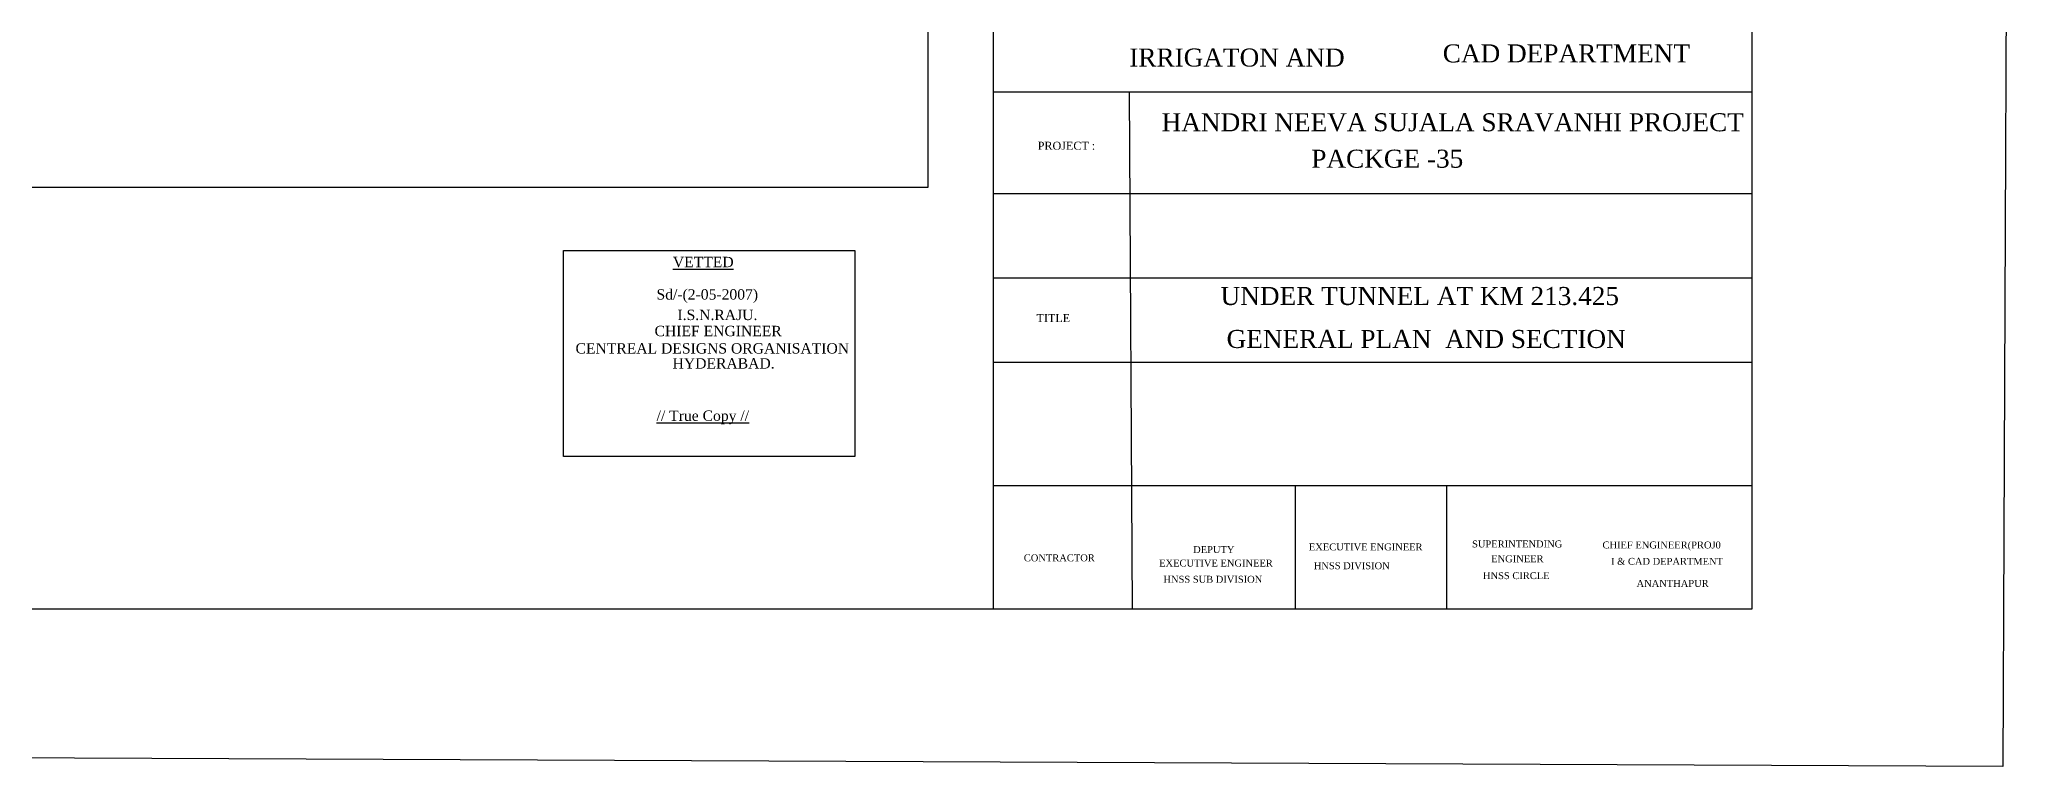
# Model space of a CAD drawing. Header units: inches. Extents: x 221.5 to 296.9, y 45.8 to 97.5.
# Drawn here: x 266.83 to 296.87, y 45.81 to 56.85 of the extents above; entities that cross this region are included whole.
import ezdxf

# ---------------------------------------------------------------- set-up
doc = ezdxf.new("R2010")
doc.units = ezdxf.units.IN
doc.header["$MEASUREMENT"] = 0
doc.linetypes.add('ACAD_ISO03W100', pattern=[30, 12, -18])
doc.layers.add('DIMENSION', color=7, linetype='Continuous')
doc.layers.add('DRAWING', color=7, linetype='Continuous')
doc.styles.get("Standard").update_dxf_attribs({"font": 'TIMES_1.TTF', "height": 0.14})
picture_1 = doc.add_image_def('image1.jpg', size_in_pixel=(7220, 4937))

msp = doc.modelspace()

# ---------------------------------------------------------------- linework, layer by layer
at = {"layer": 'DIMENSION'}
for points in [[(226.739, 96.58644), (292.83485, 96.58644), (292.83485, 48.2), (226.739, 48.2)], [(274.78414, 53.64791), (279.21123, 53.64791), (279.21123, 50.52099), (274.78414, 50.52099)]]:
    msp.add_lwpolyline(points, close=True, dxfattribs=at)
at = {"layer": 'DRAWING'}
for points in [[(233.67957, 76.00985), (280.31792, 76.00985), (280.31792, 63.7501), (280.31792, 54.60779), (229.1608, 54.60779), (229.18437, 63.7501)], [(281.31984, 56.05905), (292.83485, 56.05905)], [(283.43025, 48.2), (283.38151, 56.05905)], [(281.31984, 54.5129), (292.83485, 54.5129)], [(281.31984, 53.23518), (292.83485, 53.23518)], [(292.83485, 51.94973), (281.31984, 51.94973)], [(292.83485, 50.0723), (281.31984, 50.0723)], [(285.90053, 50.0723), (285.90053, 48.2)], [(288.19713, 50.0723), (288.19713, 48.2)]]:
    msp.add_lwpolyline(points, dxfattribs=at)
msp.add_lwpolyline([(281.31984, 57.61307), (292.83485, 57.61307), (292.83485, 48.2), (281.31984, 48.2)], close=True, dxfattribs=at)

# ---------------------------------------------------------------- texts
for s, height, p in [('CAD DEPARTMENT ', 0.2737218, (288.14177, 56.50672)), ('IRRIGATON AND ', 0.2737218, (283.37938, 56.4433)), ('HANDRI NEEVA SUJALA SRAVANHI PROJECT ', 0.2737218, (283.87111, 55.4605)), ('PROJECT :', 0.121523, (281.98963, 55.18006)), ('PACKGE -35', 0.273722, (286.14456, 54.90707)), ('%%UVETTED', 0.157181, (276.44711, 53.39601)), ('Sd/-(2-05-2007)', 0.1571811, (276.19859, 52.90406)), ('UNDER TUNNEL AT KM 213.425', 0.2737218, (284.76659, 52.82171)), ('I.S.N.RAJU.', 0.1571811, (276.51709, 52.59288)), ('TITLE ', 0.121523, (281.97183, 52.56202)), ('CHIEF ENGINEER', 0.1571811, (276.16925, 52.34805)), ('GENERAL PLAN  AND SECTION', 0.2737218, (284.85791, 52.16883)), ('CENTREAL DESIGNS ORGANISATION ', 0.1571811, (274.96901, 52.08423)), ('HYDERABAD.', 0.157181, (276.44315, 51.85587)), ('%%U// True Copy //', 0.1571811, (276.20027, 51.06167)), ('CONTRACTOR', 0.105241, (281.77817, 48.92837)), ('DEPUTY ', 0.105241, (284.3503, 49.05417)), ('EXECUTIVE ENGINEER ', 0.1052411, (286.10775, 49.09418)), ('SUPERINTENDING ', 0.1052411, (288.58688, 49.13921)), ('ENGINEER ', 0.105241, (288.87787, 48.91369)), ('CHIEF ENGINEER(PROJ0', 0.1052411, (290.56803, 49.12385)), ('I & CAD DEPARTMENT ', 0.1052411, (290.69836, 48.87532)), ('EXECUTIVE ENGINEER ', 0.1052411, (283.83353, 48.8487)), ('HNSS SUB DIVISION ', 0.1052411, (283.89875, 48.60314)), ('HNSS DIVISION ', 0.1052411, (286.18301, 48.80852)), ('HNSS CIRCLE', 0.1052411, (288.75244, 48.6581)), ('ANANTHAPUR', 0.105241, (291.0854, 48.54001))]:
    msp.add_text(s, height=height, dxfattribs=at).set_placement(p)

# ---------------------------------------------------------------- pictures from other files: only their frames are drawn
at = {"linetype": 'ACAD_ISO03W100'}
image = msp.add_image(picture_1, insert=(221.49464, 46.13772), size_in_units=(75.15433, 51.39016), rotation=-0.2479613, dxfattribs=dict(at, fade=30))
image.dxf.flags = 7

doc.saveas('drawing.dxf')
